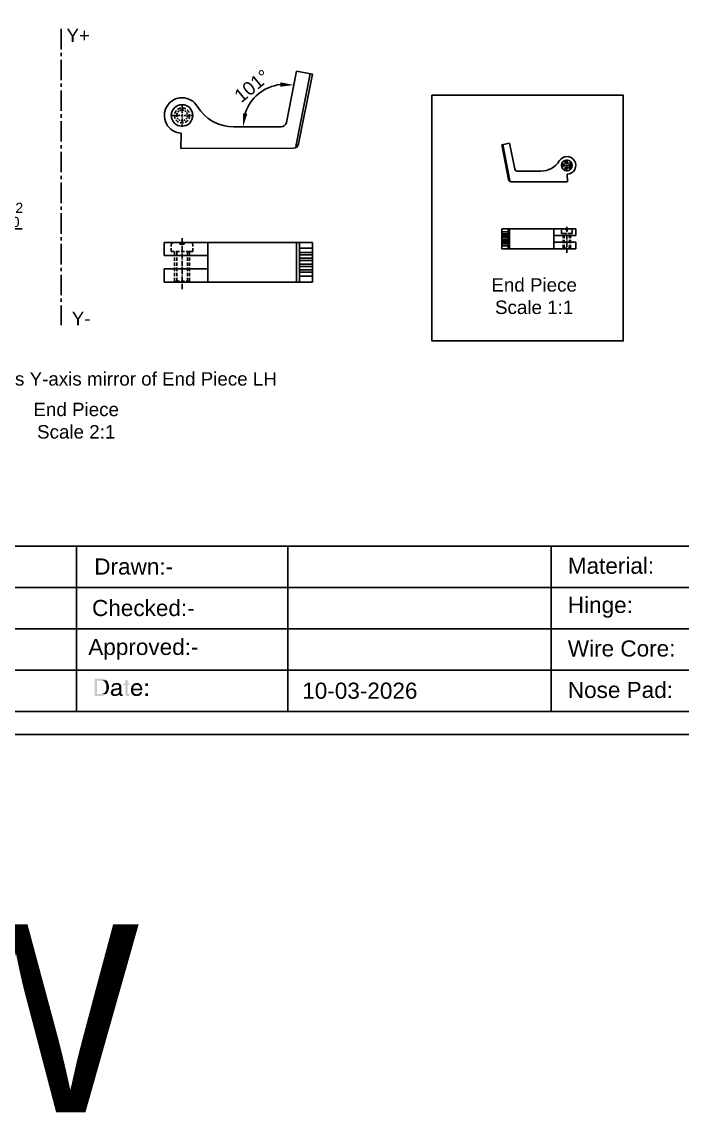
# Model space of a CAD drawing. Header units: millimetres. Extents: x 1186 to 2336, y 1181 to 1549.
# Drawn here: x 2005.6 to 2128.4, y 1181 to 1384.4 of the extents above; entities that cross this region are included whole.
import ezdxf
from ezdxf.enums import TextEntityAlignment as Align

# ---------------------------------------------------------------- set-up
doc = ezdxf.new("R2010")
doc.units = ezdxf.units.MM
for name, pattern in [('CENTER', [50.8, 31.75, -6.35, 6.35, -6.35]), ('CENTER2', [28.575, 19.05, -3.175, 3.175, -3.175]), ('HIDDEN', [9.525, 6.35, -3.175]), ('HIDDEN2', [0.1875, 0.125, -0.0625])]:
    doc.linetypes.add(name, pattern=pattern)
for name, color, linetype in [('Center Line', 2, 'CENTER2'), ('Dimension', 3, 'Continuous'), ('Hidden Line', 1, 'HIDDEN2'), ('Text', 4, 'Continuous')]:
    doc.layers.add(name, color=color, linetype=linetype)
doc.styles.get("Standard").update_dxf_attribs({"font": 'arial.ttf'})
doc.dimstyles.new('ISO-25$2', dxfattribs={"dimscale": 0, "dimtxt": 1.8, "dimasz": 1.5, "dimexe": 1, "dimexo": 1, "dimgap": 1, "dimtad": 0, "dimtih": 1, "dimtoh": 1, "dimrnd": 0.0005, "dimzin": 1, "dimdsep": 46, "dimtxsty": 'Standard', "dimcen": 0, "dimclrd": 256, "dimclre": 256, "dimclrt": 256, "dimadec": 0, "dimazin": 0, "dimtfac": 1, "dimtofl": 0, "dimtmove": 0, "dimatfit": 3, "dimfxl": 1, "dimtolj": 1, "dimtzin": 0, "dimlwe": 9, "dimarcsym": 0})
doc.dimstyles.new('Standard$0', dxfattribs={"dimtxt": 2.3, "dimasz": 2, "dimexe": 1, "dimexo": 1, "dimgap": 1, "dimtad": 0, "dimtih": 1, "dimtoh": 1, "dimdec": 1, "dimzin": 0, "dimdsep": 46, "dimtxsty": 'Standard', "dimcen": 0, "dimclrd": 4, "dimclre": 4, "dimclrt": 4, "dimadec": 1, "dimazin": 0, "dimtfac": 1, "dimtdec": 1, "dimtofl": 0, "dimtmove": 0, "dimatfit": 0, "dimfxl": 1, "dimtolj": 1, "dimtzin": 0, "dimarcsym": 0})

# ---------------------------------------------------------------- blocks, each defined once
blk = doc.blocks.new('*U145')
at = {"color": 0, "linetype": 'CENTER', "ltscale": 0.01, "transparency": 16777216}
for p, q in [((-1.12, 0), (-0.2, 0)), ((0, 0.2), (0, 1.12)), ((0.2, 0), (1.12, 0)), ((0, -1.12), (0, -0.2))]:
    blk.add_line(p, q, dxfattribs=at)
at = {"color": 0, "linetype": 'Continuous', "ltscale": 0.01, "transparency": 16777216}
for p, q in [((-0.1, 0), (0.1, 0)), ((0, -0.1), (0, 0.1))]:
    blk.add_line(p, q, dxfattribs=at)
blk = doc.blocks.new('*D211')
at = {"layer": 'Defpoints', "color": 0, "transparency": 16777216}
for p in [(1989.11, 1340.94), (1989.11, 1338.46), (1991.59, 1338.46)]:
    blk.add_point(p, dxfattribs=at)
at = {"layer": 'Dimension', "color": 3, "lineweight": -2, "transparency": 16777216}
for p, q in [((1991.59, 1343.44), (1991.59, 1345.94)), ((1991.59, 1345.94), (2005.61, 1345.94)), ((1989.36, 1340.94), (1991.84, 1340.94)), ((1989.36, 1338.46), (1991.84, 1338.46)), ((1991.59, 1335.96), (1991.59, 1333.46))]:
    blk.add_line(p, q, dxfattribs=at)
at = {"layer": 'Dimension', "color": 3, "transparency": 16777216}
for points in [[(1991.17, 1343.44), (1992, 1343.44), (1991.59, 1340.94)], [(1991.17, 1335.96), (1992, 1335.96), (1991.59, 1338.46)]]:
    blk.add_solid(points, dxfattribs=at)
at = {"layer": 'Dimension', "transparency": 16777216, "insert": (1998.72, 1348.47), "char_height": 2.5, "attachment_point": 5}
blk.add_mtext('%%c1.2{\\H1.875;\\S+0.02^ -0.00;}', dxfattribs=at)
blk = doc.blocks.new('*U144')
at = {"color": 0, "linetype": 'CENTER', "ltscale": 0.01, "transparency": 16777216}
for p, q in [((0, 0.4), (0, 2.12)), ((-2.12, 0), (-0.4, 0)), ((0.4, 0), (2.12, 0)), ((0, -2.12), (0, -0.4))]:
    blk.add_line(p, q, dxfattribs=at)
at = {"color": 0, "linetype": 'Continuous', "ltscale": 0.01, "transparency": 16777216}
for p, q in [((-0.2, 0), (0.2, 0)), ((0, -0.2), (0, 0.2))]:
    blk.add_line(p, q, dxfattribs=at)
blk = doc.blocks.new('*D203')
at = {"layer": 'Defpoints', "color": 0, "transparency": 16777216}
for p in [(2056.67, 1375.29), (2051.58, 1372.23), (2054.78, 1365.72), (2045.03, 1364.9), (2053.8, 1364.92)]:
    blk.add_point(p, dxfattribs=at)
at = {"layer": 'Dimension', "color": 0, "lineweight": -2, "transparency": 16777216}
blk.add_arc((2054.62, 1364.92), 7.92, 96.9876, 161.9125, dxfattribs=at)
at = {"layer": 'Dimension', "color": 0, "transparency": 16777216}
for points in [[(2053.67, 1373.19), (2053.64, 1372.36), (2056.16, 1372.69)], [(2047.51, 1367.31), (2046.68, 1367.44), (2046.7, 1364.91)]]:
    blk.add_solid(points, dxfattribs=at)
at = {"layer": 'Dimension', "color": 0, "transparency": 16777216, "insert": (2048.38, 1372.5), "char_height": 2.5, "attachment_point": 5, "rotation": 39.45}
blk.add_mtext('101°', dxfattribs=at)

msp = doc.modelspace()

# ---------------------------------------------------------------- hatches: boundary and pattern name
at = {"transparency": 33554559}
for points in [[(2020.40585, 1262.23302), (2019.09702, 1262.23302), (2019.09702, 1259.02863), (2020.58638, 1259.02863), (2020.67665, 1259.07376), (2020.76691, 1259.07376), (2020.85717, 1259.1189), (2020.90231, 1259.1189), (2020.99257, 1259.16403), (2021.08283, 1259.20916), (2021.12797, 1259.25429), (2021.21823, 1259.29943), (2021.26336, 1259.34456), (2021.3085, 1259.38969), (2019.54834, 1259.38969), (2019.54834, 1261.87196), (2020.36072, 1261.87196), (2021.3085, 1261.91709), (2021.21823, 1261.96222), (2021.1731, 1262.00736), (2021.08283, 1262.05249), (2021.0377, 1262.09762), (2020.94744, 1262.14275), (2020.85717, 1262.18788), (2020.67665, 1262.18788), (2020.63151, 1262.23302), (2020.54125, 1262.23302)], [(2021.3085, 1261.91709), (2020.36072, 1261.87196), (2020.49612, 1261.87196), (2020.58638, 1261.82683), (2020.67665, 1261.82683), (2020.72178, 1261.7817), (2020.81204, 1261.7817), (2020.90231, 1261.73656), (2020.94744, 1261.6463), (2020.99257, 1261.60117), (2021.08283, 1261.55603), (2021.12797, 1261.46577), (2021.12797, 1261.42064), (2021.1731, 1261.33037), (2021.21823, 1261.28524), (2021.21823, 1261.19498), (2021.26336, 1261.10471), (2021.26336, 1261.01445), (2021.3085, 1260.92418), (2021.3085, 1260.33747), (2021.26336, 1260.2472), (2021.26336, 1260.15694), (2021.21823, 1260.06667), (2021.21823, 1259.97641), (2021.1731, 1259.93128), (2021.12797, 1259.84101), (2021.08283, 1259.79588), (2021.0377, 1259.70562), (2021.0377, 1259.70562), (2020.99257, 1259.61535), (2020.90231, 1259.57022), (2020.85717, 1259.52509), (2020.76691, 1259.47995), (2020.67665, 1259.47995), (2020.63151, 1259.43482), (2020.54125, 1259.43482), (2020.45098, 1259.38969), (2019.54834, 1259.38969), (2021.3085, 1259.38969), (2021.39876, 1259.47995), (2021.39876, 1259.47995), (2021.44389, 1259.57022), (2021.48902, 1259.61535), (2021.53416, 1259.66048), (2021.57929, 1259.75075), (2021.62442, 1259.84101), (2021.62442, 1259.88614), (2021.66955, 1259.97641), (2021.66955, 1260.06667), (2021.71469, 1260.15694), (2021.71469, 1260.2472), (2021.75982, 1260.33747), (2021.75982, 1260.87905), (2021.71469, 1260.96932), (2021.71469, 1261.14984), (2021.66955, 1261.24011), (2021.66955, 1261.28524), (2021.62442, 1261.37551), (2021.62442, 1261.46577), (2021.57929, 1261.5109), (2021.53416, 1261.60117), (2021.48902, 1261.69143), (2021.44389, 1261.73656), (2021.39876, 1261.7817), (2021.35363, 1261.87196)], [(2023.20405, 1261.42064), (2022.88812, 1261.42064), (2022.79786, 1261.37551), (2022.70759, 1261.33037), (2022.66246, 1261.33037), (2022.5722, 1261.28524), (2022.52706, 1261.24011), (2022.48193, 1261.19498), (2022.4368, 1261.14984), (2022.39167, 1261.10471), (2022.34654, 1261.01445), (2022.3014, 1260.92418), (2022.25627, 1260.83392), (2022.25627, 1260.65339), (2022.61733, 1260.65339), (2022.61733, 1260.78879), (2022.66246, 1260.87905), (2022.70759, 1260.92418), (2022.75273, 1261.01445), (2022.79786, 1261.01445), (2022.88812, 1261.05958), (2022.97839, 1261.10471), (2023.15891, 1261.10471), (2023.97129, 1261.14984), (2023.92616, 1261.19498), (2023.8359, 1261.24011), (2023.79077, 1261.28524), (2023.74563, 1261.33037), (2023.65537, 1261.37551), (2023.5651, 1261.37551), (2023.51997, 1261.42064), (2023.29431, 1261.42064)], [(2025.23499, 1262.00736), (2024.82881, 1262.00736), (2024.82881, 1261.37551), (2024.51288, 1261.37551), (2024.51288, 1261.05958), (2024.82881, 1261.05958), (2024.82881, 1259.34456), (2024.87394, 1259.25429), (2024.91907, 1259.16403), (2024.91907, 1259.1189), (2024.9642, 1259.07376), (2025.00933, 1259.07376), (2025.0996, 1259.02863), (2025.18986, 1259.02863), (2025.28013, 1258.9835), (2025.32526, 1258.9835), (2025.37039, 1259.02863), (2025.59605, 1259.02863), (2025.59605, 1259.34456), (2025.37039, 1259.34456), (2025.28013, 1259.38969), (2025.23499, 1259.43482), (2025.23499, 1261.05958), (2025.59605, 1261.05958), (2025.59605, 1261.37551), (2025.23499, 1261.37551)], [(2026.95002, 1261.42064), (2026.72436, 1261.42064), (2026.63409, 1261.37551), (2026.58896, 1261.37551), (2026.4987, 1261.33037), (2026.40843, 1261.28524), (2026.3633, 1261.24011), (2026.27303, 1261.19498), (2026.2279, 1261.14984), (2026.18277, 1261.10471), (2026.95002, 1261.05958), (2027.13055, 1261.05958), (2027.22081, 1261.01445), (2027.31107, 1260.96932), (2027.35621, 1260.92418), (2027.40134, 1260.87905), (2027.40134, 1260.87905), (2027.44647, 1260.78879), (2027.4916, 1260.74366), (2027.53674, 1260.65339), (2027.53674, 1260.56313), (2027.58187, 1260.47286), (2027.58187, 1260.3826), (2026.27303, 1260.3826), (2025.86685, 1260.33747), (2025.86685, 1259.88614), (2025.91198, 1259.79588), (2025.91198, 1259.70562), (2025.95711, 1259.61535), (2025.95711, 1259.57022), (2026.00224, 1259.47995), (2026.04737, 1259.38969), (2026.09251, 1259.34456), (2026.13764, 1259.29943), (2026.95002, 1259.29943), (2026.85975, 1259.29943), (2026.76949, 1259.34456), (2026.67922, 1259.34456), (2026.63409, 1259.38969), (2026.54383, 1259.43482), (2026.4987, 1259.47995), (2026.45356, 1259.52509), (2026.40843, 1259.57022), (2026.3633, 1259.61535), (2026.3633, 1259.70562), (2026.31817, 1259.75075), (2026.31817, 1259.84101), (2026.27303, 1259.97641), (2026.27303, 1260.06667), (2027.98806, 1260.06667), (2027.98806, 1260.3826), (2027.94293, 1260.47286), (2027.94293, 1260.65339), (2027.89779, 1260.74366), (2027.85266, 1260.83392), (2027.85266, 1260.87905), (2027.80753, 1260.96932), (2027.7624, 1261.01445), (2027.71726, 1261.10471), (2027.67213, 1261.14984), (2027.58187, 1261.19498), (2027.53674, 1261.24011), (2027.44647, 1261.28524), (2027.40134, 1261.33037), (2027.31107, 1261.37551), (2027.22081, 1261.42064), (2027.04028, 1261.42064)], [(2029.0261, 1260.87905), (2029.0261, 1261.33037), (2028.52964, 1261.33037), (2028.52964, 1260.87905)], [(2022.4368, 1260.2472), (2022.39167, 1260.20207), (2022.3014, 1260.15694), (2022.3014, 1260.1118), (2022.25627, 1260.06667), (2022.21114, 1259.97641), (2022.16601, 1259.93128), (2022.16601, 1259.84101), (2022.12087, 1259.75075), (2022.12087, 1259.52509), (2022.16601, 1259.43482), (2022.16601, 1259.34456), (2022.21114, 1259.29943), (2022.93325, 1259.29943), (2022.79786, 1259.29943), (2022.70759, 1259.34456), (2022.66246, 1259.38969), (2022.61733, 1259.43482), (2022.5722, 1259.52509), (2022.52706, 1259.61535), (2022.52706, 1259.75075), (2022.5722, 1259.84101), (2022.61733, 1259.88614), (2022.66246, 1259.97641), (2022.70759, 1259.97641), (2022.79786, 1260.02154), (2022.88812, 1260.06667), (2023.06865, 1260.06667), (2023.42971, 1260.15694), (2023.61024, 1260.15694), (2023.7005, 1260.20207)], [(2023.97129, 1261.14984), (2023.15891, 1261.10471), (2023.33944, 1261.10471), (2023.38458, 1261.05958), (2023.47484, 1261.05958), (2023.51997, 1261.01445), (2023.61024, 1260.96932), (2023.65537, 1260.87905), (2023.65537, 1260.78879), (2023.7005, 1260.69852), (2023.7005, 1260.69852), (2023.65537, 1260.60826), (2023.65537, 1260.56313), (2023.61024, 1260.51799), (2023.51997, 1260.47286), (2023.47484, 1260.47286), (2023.38458, 1260.42773), (2022.88812, 1260.3826), (2022.75273, 1260.3826), (2022.66246, 1260.33747), (2022.5722, 1260.29233), (2022.52706, 1260.29233), (2022.4368, 1260.2472), (2023.7005, 1260.20207), (2023.7005, 1259.88614), (2023.65537, 1259.79588), (2023.65537, 1259.66048), (2023.61024, 1259.61535), (2023.51997, 1259.52509), (2023.47484, 1259.47995), (2023.42971, 1259.43482), (2023.38458, 1259.38969), (2023.29431, 1259.34456), (2023.20405, 1259.34456), (2023.11378, 1259.29943), (2022.21114, 1259.29943), (2022.25627, 1259.20916), (2022.34654, 1259.16403), (2022.39167, 1259.1189), (2022.4368, 1259.07376), (2022.52706, 1259.02863), (2022.5722, 1259.02863), (2022.66246, 1258.9835), (2023.15891, 1258.9835), (2023.20405, 1259.02863), (2023.29431, 1259.07376), (2023.38458, 1259.07376), (2023.42971, 1259.1189), (2023.51997, 1259.16403), (2023.61024, 1259.25429), (2023.61024, 1259.25429), (2023.7005, 1259.34456), (2024.10669, 1259.34456), (2024.06156, 1259.43482), (2024.06156, 1260.87905), (2024.01643, 1260.96932), (2024.01643, 1261.05958)], [(2024.10669, 1259.34456), (2023.7005, 1259.34456), (2023.7005, 1259.25429), (2024.19695, 1259.29943), (2024.19695, 1259.29943)], [(2024.33235, 1259.29943), (2024.19695, 1259.29943), (2023.7005, 1259.25429), (2023.74563, 1259.16403), (2023.79077, 1259.1189), (2023.79077, 1259.1189), (2023.8359, 1259.07376), (2023.92616, 1259.02863), (2024.01643, 1258.9835), (2024.19695, 1258.9835), (2024.24209, 1259.02863), (2024.33235, 1259.02863)], [(2026.18277, 1261.10471), (2026.13764, 1261.05958), (2026.09251, 1260.96932), (2026.04737, 1260.92418), (2026.00224, 1260.83392), (2025.95711, 1260.78879), (2025.95711, 1260.69852), (2025.91198, 1260.60826), (2025.91198, 1260.51799), (2025.86685, 1260.42773), (2025.86685, 1260.33747), (2026.27303, 1260.3826), (2026.27303, 1260.47286), (2026.31817, 1260.56313), (2026.31817, 1260.65339), (2026.3633, 1260.69852), (2026.40843, 1260.78879), (2026.45356, 1260.83392), (2026.4987, 1260.87905), (2026.54383, 1260.96932), (2026.63409, 1261.01445), (2026.67922, 1261.01445), (2026.76949, 1261.05958), (2026.95002, 1261.05958)], [(2027.94293, 1259.75075), (2027.53674, 1259.75075), (2027.53674, 1259.61535), (2027.4916, 1259.57022), (2027.40134, 1259.47995), (2027.35621, 1259.43482), (2027.31107, 1259.38969), (2027.22081, 1259.34456), (2027.13055, 1259.34456), (2027.04028, 1259.29943), (2026.13764, 1259.29943), (2026.18277, 1259.20916), (2026.27303, 1259.16403), (2026.31817, 1259.1189), (2026.40843, 1259.07376), (2026.4987, 1259.02863), (2026.54383, 1259.02863), (2026.63409, 1258.9835), (2027.22081, 1258.9835), (2027.31107, 1259.02863), (2027.40134, 1259.07376), (2027.44647, 1259.07376), (2027.53674, 1259.1189), (2027.58187, 1259.16403), (2027.67213, 1259.20916), (2027.71726, 1259.29943), (2027.7624, 1259.34456), (2027.80753, 1259.43482), (2027.85266, 1259.47995), (2027.89779, 1259.57022), (2027.89779, 1259.66048)], [(2029.0261, 1259.02863), (2029.0261, 1259.52509), (2028.52964, 1259.52509), (2028.52964, 1259.02863)]]:
    msp.add_hatch(color=256, dxfattribs=at).paths.add_polyline_path(points)

# ---------------------------------------------------------------- linework, layer by layer
for p, q in [((2054.78184, 1365.72223), (2056.6717, 1375.28823)), ((2056.6717, 1375.28823), (2059.61482, 1374.70679)), ((2059.2224, 1374.78431), (2056.55252, 1361.27008)), ((2059.61482, 1374.70679), (2057.05017, 1361.72521)), ((2035.22404, 1363.72238), (2035.12696, 1360.89142)), ((2045.03164, 1364.90448), (2053.80212, 1364.91604)), ((2056.07045, 1360.91903), (2035.12696, 1360.89142)), ((2056.78774, 1361.22361), (2056.55252, 1361.27008)), ((2096.30094, 1361.86054), (2094.82938, 1361.56982)), ((2094.82938, 1361.56982), (2096.1117, 1355.07903)), ((2095.02559, 1361.60858), (2096.36053, 1354.85147)), ((2097.24587, 1357.07754), (2096.30094, 1361.86054)), ((2096.24292, 1354.82823), (2096.36053, 1354.85147)), ((2102.12097, 1356.66866), (2097.73573, 1356.67445)), ((2107.02477, 1356.07761), (2107.07331, 1354.66213)), ((2096.60156, 1354.67594), (2107.07331, 1354.66213)), ((2094.82938, 1345.91705), (2108.59937, 1345.91705)), ((2094.82938, 1342.21705), (2094.82938, 1345.91705)), ((2096.02938, 1345.37155), (2094.82938, 1345.37155)), ((2096.02938, 1344.97155), (2094.82938, 1344.97155)), ((2096.02938, 1344.77155), (2094.82938, 1344.77155)), ((2096.02938, 1342.21705), (2096.02938, 1345.91705)), ((2096.31004, 1342.21705), (2096.31004, 1345.91705)), ((2104.54937, 1342.21705), (2104.54937, 1345.91705)), ((2104.54937, 1344.68705), (2108.59937, 1344.68705)), ((2108.59937, 1345.91705), (2108.59937, 1344.68705)), ((2059.61482, 1343.40124), (2032.07483, 1343.40124)), ((2032.07483, 1343.40124), (2032.07483, 1340.94124)), ((2040.17483, 1336.00124), (2040.17483, 1343.40124)), ((2056.6535, 1336.00124), (2056.6535, 1343.40124)), ((2057.21482, 1336.00124), (2057.21482, 1343.40124)), ((2059.61482, 1336.00124), (2059.61482, 1343.40124)), ((2096.02938, 1344.44462), (2094.82938, 1344.44462)), ((2096.02938, 1344.24462), (2094.82938, 1344.24462)), ((2096.02938, 1343.88948), (2094.82938, 1343.88948)), ((2096.02938, 1343.68948), (2094.82938, 1343.68948)), ((2096.02938, 1343.37155), (2094.82938, 1343.37155)), ((2096.02938, 1343.16254), (2094.82938, 1343.16254)), ((2096.02938, 1342.76254), (2094.82938, 1342.76254)), ((2104.54937, 1343.44705), (2108.59937, 1343.44705)), ((2108.59937, 1343.44705), (2108.59937, 1342.21705)), ((2040.17483, 1340.94124), (2032.07483, 1340.94124)), ((2057.21482, 1342.31025), (2059.61482, 1342.31025)), ((2057.21482, 1341.51025), (2059.61482, 1341.51025)), ((2057.21482, 1341.11025), (2059.61482, 1341.11025)), ((2108.59937, 1342.21705), (2094.82938, 1342.21705)), ((2057.21482, 1340.45639), (2059.61482, 1340.45639)), ((2057.21482, 1340.05639), (2059.61482, 1340.05639)), ((2057.21482, 1339.3461), (2059.61482, 1339.3461)), ((2057.21482, 1338.9461), (2059.61482, 1338.9461)), ((2040.17483, 1338.46124), (2032.07483, 1338.46124)), ((2032.07483, 1338.46124), (2032.07483, 1336.00124)), ((2057.21482, 1338.31025), (2059.61482, 1338.31025)), ((2057.21482, 1337.89223), (2059.61482, 1337.89223)), ((2057.21482, 1337.09223), (2059.61482, 1337.09223)), ((2032.07483, 1336.00124), (2059.61482, 1336.00124)), ((1922.22506, 1256.09504), (2331.48056, 1256.09504))]:
    msp.add_line(p, q)
for points in [[(2335.5186, 1251.83599), (2335.5186, 1548.83599), (1915.5186, 1548.83599), (1915.5186, 1251.83599)], [(2081.85901, 1370.76779), (2117.43084, 1370.76779), (2117.43084, 1325.08083), (2081.85901, 1325.08083)], [(2094.82938, 1345.91705), (2096.02938, 1345.91705), (2096.02938, 1342.21705), (2094.82938, 1342.21705)], [(2059.61482, 1343.40124), (2057.21482, 1343.40124), (2057.21482, 1336.00124), (2059.61482, 1336.00124)]]:
    msp.add_lwpolyline(points, close=True)
for points in [[(1935.04268, 1286.87518), (2331.48056, 1286.87518)], [(2015.71211, 1286.87518), (2015.71211, 1256.09504)], [(2055.06736, 1286.87518), (2055.06736, 1256.09504)], [(2104.03577, 1286.87518), (2104.03577, 1256.09504)], [(1935.04268, 1279.20271), (2231.17311, 1279.20271)], [(1935.04268, 1271.48511), (2284.11315, 1271.48511)], [(1935.04268, 1263.81264), (2231.17311, 1263.81264)]]:
    msp.add_lwpolyline(points)
for centre, radius in [((2035.37483, 1367.01893), 2), ((2106.94937, 1357.72589), 1)]:
    msp.add_circle(centre, radius)
for centre, radius, start, end in [((2035.37483, 1367.01893), 3.3, 31.3889188, 147.7823778), ((2035.37483, 1367.01893), 3.3, 147.7823778, 267.3809788), ((2045.0211, 1372.90447), 8, 211.3889188, 270.0755429), ((2053.8008, 1365.91604), 1, 270.0755429, 348.8245149), ((2056.06913, 1361.91903), 1, 270.0755429, 348.8245149), ((2106.94937, 1357.72589), 1.65, 32.2176222, 148.6110812), ((2097.73639, 1357.17445), 0.5, 191.1754851, 269.9244571), ((2102.12624, 1360.66866), 4, 269.9244571, 328.6110812), ((2106.94937, 1357.72589), 1.65, 272.6190212, 32.2176222), ((2096.60222, 1355.17594), 0.5, 191.1754851, 269.9244571)]:
    msp.add_arc(centre, radius, start, end)
at = {"layer": 'Center Line', "ltscale": 0.2}
msp.add_line((2012.86759, 1383.11169), (2012.86759, 1327.99499), dxfattribs=at)
at = {"layer": 'Center Line', "ltscale": 0.05}
for p, q in [((2106.94937, 1346.31864), (2106.94937, 1341.48674)), ((2035.37483, 1344.20443), (2035.37483, 1334.54063))]:
    msp.add_line(p, q, dxfattribs=at)
at = {"layer": 'Hidden Line', "linetype": 'HIDDEN', "ltscale": 0.1}
for p, q in [((2105.94937, 1345.76705), (2106.10984, 1345.91705)), ((2105.94937, 1345.06705), (2105.94937, 1345.76705)), ((2106.24937, 1345.06705), (2105.94937, 1345.06705)), ((2106.74937, 1345.91705), (2106.10984, 1345.91705)), ((2106.24937, 1342.2963), (2106.24937, 1345.06705)), ((2106.24937, 1345.06705), (2107.64937, 1345.06705)), ((2106.44937, 1342.2963), (2106.44937, 1345.06705)), ((2106.74937, 1345.91705), (2106.74937, 1345.76705)), ((2106.74937, 1345.76705), (2107.14937, 1345.76705)), ((2107.14937, 1345.76705), (2106.74937, 1345.76705)), ((2107.7889, 1345.91705), (2107.14937, 1345.91705)), ((2107.14937, 1345.91705), (2107.14937, 1345.76705)), ((2107.44937, 1342.2963), (2107.44937, 1345.06705)), ((2107.94937, 1345.06705), (2107.64937, 1345.06705)), ((2107.64937, 1342.2963), (2107.64937, 1345.06705)), ((2107.94937, 1345.76705), (2107.7889, 1345.91705)), ((2107.94937, 1345.06705), (2107.94937, 1345.76705)), ((2033.37483, 1343.10124), (2033.69577, 1343.40124)), ((2033.37483, 1341.70124), (2033.37483, 1343.10124)), ((2033.69577, 1343.40124), (2034.97483, 1343.40124)), ((2034.97483, 1343.40124), (2034.97483, 1343.10124)), ((2035.77483, 1343.10124), (2034.97483, 1343.10124)), ((2034.97483, 1343.10124), (2035.77483, 1343.10124)), ((2035.77483, 1343.40124), (2037.0539, 1343.40124)), ((2035.77483, 1343.40124), (2035.77483, 1343.10124)), ((2037.37483, 1343.10124), (2037.0539, 1343.40124)), ((2037.37483, 1341.70124), (2037.37483, 1343.10124)), ((2033.37483, 1341.70124), (2033.97483, 1341.70124)), ((2033.97483, 1336.15975), (2033.97483, 1341.70124)), ((2036.77483, 1341.70124), (2033.97483, 1341.70124)), ((2034.37483, 1336.15975), (2034.37483, 1341.70124)), ((2036.37483, 1336.15975), (2036.37483, 1341.70124)), ((2036.77483, 1341.70124), (2037.37483, 1341.70124)), ((2036.77483, 1336.15975), (2036.77483, 1341.70124)), ((2106.24937, 1342.2963), (2106.32198, 1342.21705)), ((2106.24937, 1342.2963), (2107.64937, 1342.2963)), ((2106.32198, 1342.21705), (2107.57676, 1342.21705)), ((2107.64937, 1342.2963), (2107.57676, 1342.21705)), ((2033.97483, 1336.15975), (2034.12006, 1336.00124)), ((2036.77483, 1336.15975), (2033.97483, 1336.15975)), ((2036.62961, 1336.00124), (2034.12006, 1336.00124)), ((2036.77483, 1336.15975), (2036.62961, 1336.00124))]:
    msp.add_line(p, q, dxfattribs=at)
for centre, radius in [((2035.37483, 1367.01893), 1.4), ((2106.94937, 1357.72589), 0.7)]:
    msp.add_circle(centre, radius, dxfattribs=at)
at = {"layer": 'Hidden Line', "linetype": 'HIDDEN', "ltscale": 0.05}
for centre, radius in [((2035.37483, 1367.01893), 1), ((2106.94937, 1357.72589), 0.5)]:
    msp.add_circle(centre, radius, dxfattribs=at)

# ---------------------------------------------------------------- block references
at = {"color": 2, "linetype": 'CENTER', "ltscale": 0.01}
for name, p in [('*U144', (2035.37483, 1367.01893)), ('*U145', (2106.94937, 1357.72589))]:
    msp.add_blockref(name, p, dxfattribs=at)

# ---------------------------------------------------------------- texts
at = {"attachment_point": 5}
for s, insert, char_height, width in [('Drawn:-', (2026.37997, 1283.07379), 2.999657, 34.3482701), ('\\pxql;Material:', (2124.30018, 1283.21771), 2.9996568, 34.3482701), ('\\pxql;Hinge:', (2124.30018, 1275.50011), 2.9996568, 34.3482701), ('Checked:-', (2028.17666, 1275.35618), 2.999657, 34.3482701), ('Approved:-', (2028.17666, 1267.68371), 2.999657, 34.3482701), ('\\pxql; Wire Core:', (2123.13285, 1267.82764), 2.9996568, 34.3482701), ('10-03-2026', (2068.44468, 1259.96611), 2.999657, 34.3482701), ('\\pxql;Nose Pad:', (2124.30018, 1260.11004), 2.9996568, 34.3482701), ('VC S19000 W', (1872.57998, 1198.76226), 35, 374.0909995)]:
    msp.add_mtext(s, dxfattribs=dict(at, insert=insert, char_height=char_height, width=width))
at = {"layer": 'Text'}
for s, p in [('Y+', (2016.05306, 1381.92283)), ('Y-', (2016.59935, 1329.24957))]:
    msp.add_text(s, height=2.5, dxfattribs=at).set_placement(p, align=Align.MIDDLE_CENTER)
at = {"layer": 'Text', "char_height": 2.5, "width": 108.5908911, "attachment_point": 5}
for s, insert in [('\\pxqc;End Piece\\PScale 1:1', (2100.8636, 1333.39188)), ('End Piece RH is Y-axis mirror of End Piece LH', (2016.8122, 1317.98714)), ('\\pxqc;{\\fArial|b0|i0|c0|p34;End Piece\\PScale 2:1}', (2015.68325, 1310.21926))]:
    msp.add_mtext(s, dxfattribs=dict(at, insert=insert))

# ---------------------------------------------------------------- dimensions: what is measured, and where the dimension line sits
at = {"layer": 'Dimension'}
dim = msp.add_angular_dim_2l(base=(2051.58259, 1372.22974), line1=((2045.03164, 1364.90448), (2053.80212, 1364.91604)), line2=((2054.78184, 1365.72223), (2056.6717, 1375.28823)), dimstyle='ISO-25$2', override={"dimscale": 1, "dimtxt": 2.5, "dimasz": 2.5, "dimexe": 1.25, "dimexo": 0.625, "dimgap": 0.625, "dimtad": 1, "dimtih": 0, "dimtoh": 0, "dimdec": 1, "dimrnd": 0, "dimzin": 8, "dimcen": 2.5, "dimclrd": 0, "dimclre": 0, "dimclrt": 0, "dimtp": 0.2, "dimtm": 0.2, "dimtofl": 1, "dimtolj": 0, "dimtzin": 8, "dimlwe": 65534}, dxfattribs=at)
dim.commit()
dim.dimension.update_dxf_attribs({"geometry": '*D203', "text_midpoint": (2048.38257, 1372.50058)})
dim = msp.add_linear_dim(base=(1991.58682, 1338.46124), p1=(1989.10651, 1340.94124), p2=(1989.10651, 1338.46124), angle=90, dimstyle='Standard$0', override={"dimtxt": 2.5, "dimasz": 2.5, "dimexe": 0.25, "dimexo": 0.25, "dimgap": 0.25, "dimtad": 3, "dimlfac": 0.5, "dimpost": '%%c<>', "dimclrd": 3, "dimclre": 3, "dimclrt": 256, "dimadec": 2, "dimtol": 1, "dimtp": 0.02, "dimtm": 1e-09, "dimtfac": 0.75, "dimtdec": 2, "dimatfit": 3, "dimtolj": 0}, dxfattribs=at)
dim.commit()
dim.dimension.update_dxf_attribs({"geometry": '*D211', "text_midpoint": (1998.72375, 1345.94124), "dimtype": 160})

doc.saveas('drawing.dxf')
